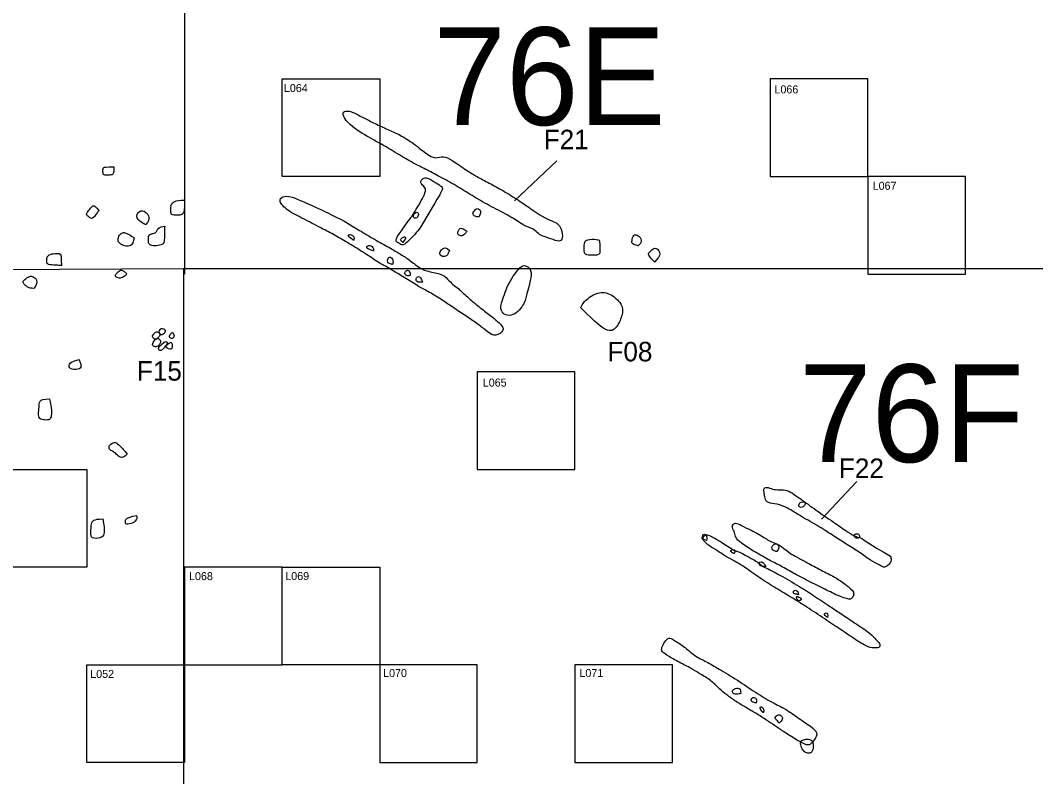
# Model space of a CAD drawing. Extents: x -453 to 184, y -334 to 300.
# Drawn here: x -116.8 to -12.8, y 148.5 to 226 of the extents above; entities that cross this region are included whole.
import ezdxf

# ---------------------------------------------------------------- set-up
doc = ezdxf.new("R2010")
doc.units = 0
for name, color, linetype in [('100M Grid', 7, 'Continuous'), ('Brick Features', 7, 'Continuous'), ('Builders Trench', 7, 'Continuous'), ('Feature Numbers', 7, 'Continuous'), ('House Site Numbers', 7, 'Continuous'), ('Pit Unid Feature', 7, 'Continuous'), ('Postholes', 7, 'Continuous'), ('Postmold', 7, 'Continuous'), ('Quadrat ID', 7, 'Continuous'), ('Quadrats', 7, 'Continuous')]:
    doc.layers.add(name, color=color, linetype=linetype)

msp = doc.modelspace()

# ---------------------------------------------------------------- linework, layer by layer
at = {"layer": '100M Grid'}
for p, q in [((-30, 200), (-30, 200)), ((-30, 200), (-30, 200)), ((-30, 200), (-30, 200)), ((-30, 200), (-30, 200)), ((-20, 200), (-20, 200)), ((-20, 200), (-20, 200)), ((-20, 200), (-20, 200)), ((-20, 200), (-20, 200)), ((-70, 190), (-70, 190)), ((-70, 190), (-70, 190)), ((-70, 190), (-70, 190)), ((-70, 190), (-70, 190)), ((-60, 190), (-60, 190)), ((-60, 190), (-60, 190)), ((-60, 190), (-60, 190)), ((-60, 190), (-60, 190)), ((-70, 180), (-70, 180)), ((-70, 180), (-70, 180)), ((-70, 180), (-70, 180)), ((-70, 180), (-70, 180)), ((-60, 180), (-60, 180)), ((-60, 180), (-60, 180)), ((-60, 180), (-60, 180)), ((-60, 180), (-60, 180)), ((-100, 170), (-100, 170)), ((-100, 170), (-100, 170)), ((-100, 170), (-100, 170)), ((-100, 170), (-100, 170)), ((-90, 170), (-90, 170)), ((-90, 170), (-90, 170)), ((-90, 170), (-90, 170)), ((-90, 170), (-90, 170)), ((-90, 170), (-90, 170)), ((-90, 170), (-90, 170)), ((-90, 170), (-90, 170)), ((-90, 170), (-90, 170)), ((-80, 170), (-80, 170)), ((-80, 170), (-80, 170)), ((-80, 170), (-80, 170)), ((-80, 170), (-80, 170)), ((-100, 160), (-100, 160)), ((-100, 160), (-100, 160)), ((-100, 160), (-100, 160)), ((-100, 160), (-100, 160)), ((-100, 160), (-100, 160)), ((-100, 160), (-100, 160)), ((-100, 160), (-100, 160)), ((-100, 160), (-100, 160)), ((-90, 160), (-90, 160)), ((-90, 160), (-90, 160)), ((-90, 160), (-90, 160)), ((-90, 160), (-90, 160)), ((-90, 160), (-90, 160)), ((-90, 160), (-90, 160)), ((-90, 160), (-90, 160)), ((-90, 160), (-90, 160)), ((-80, 160), (-80, 160)), ((-80, 160), (-80, 160)), ((-80, 160), (-80, 160)), ((-80, 160), (-80, 160)), ((-80, 160), (-80, 160)), ((-80, 160), (-80, 160)), ((-80, 160), (-80, 160)), ((-80, 160), (-80, 160)), ((-70, 160), (-70, 160)), ((-70, 160), (-70, 160)), ((-70, 160), (-70, 160)), ((-70, 160), (-70, 160)), ((-60, 160), (-60, 160)), ((-60, 160), (-60, 160)), ((-60, 160), (-60, 160)), ((-60, 160), (-60, 160)), ((-50, 160), (-50, 160)), ((-50, 160), (-50, 160)), ((-50, 160), (-50, 160)), ((-50, 160), (-50, 160)), ((-100, 150), (-100, 150)), ((-100, 150), (-100, 150)), ((-100, 150), (-100, 150)), ((-100, 150), (-100, 150)), ((-80, 150), (-80, 150)), ((-80, 150), (-80, 150)), ((-80, 150), (-80, 150)), ((-80, 150), (-80, 150)), ((-70, 150), (-70, 150)), ((-70, 150), (-70, 150)), ((-70, 150), (-70, 150)), ((-70, 150), (-70, 150)), ((-60, 150), (-60, 150)), ((-60, 150), (-60, 150)), ((-60, 150), (-60, 150)), ((-60, 150), (-60, 150)), ((-50, 150), (-50, 150)), ((-50, 150), (-50, 150)), ((-50, 150), (-50, 150)), ((-50, 150), (-50, 150))]:
    msp.add_line(p, q, dxfattribs=at)
msp.add_lwpolyline([(-100.09, 200.54), (-100.09, 100.54), (-0.09, 100.54), (-0.09, 200.54)], close=True, dxfattribs=at)
at = {"layer": 'Brick Features'}
for points in [[(-102.63, 194.04), (-102.82, 194.16), (-103.06, 193.97), (-103.23, 193.76), (-103.33, 193.62), (-103.09, 193.33), (-102.88, 193.33), (-102.6, 193.59), (-102.49, 193.71), (-102.63, 194.04), (-102.63, 194.04), (-102.63, 194.04)], [(-102.08, 193.92), (-101.97, 194.11), (-101.97, 194.36), (-102.25, 194.48), (-102.51, 194.36), (-102.63, 194.12), (-102.41, 193.67), (-102.08, 193.92), (-102.08, 193.92), (-102.08, 193.92)], [(-101.24, 194.06), (-101.66, 193.7), (-101.47, 193.39), (-101.19, 193.39), (-100.99, 193.69), (-101.24, 194.06), (-101.24, 194.06), (-101.24, 194.06)], [(-102.99, 193.31), (-103.37, 192.82), (-103.21, 192.54), (-102.79, 192.54), (-102.52, 192.81), (-102.38, 193.15), (-102.7, 193.48), (-102.99, 193.31), (-102.99, 193.31), (-102.99, 193.31)], [(-102.12, 193.01), (-102.5, 192.66), (-102.79, 192.32), (-102.42, 192.1), (-102.14, 192.35), (-101.85, 192.75), (-101.7, 192.96), (-101.85, 193.13), (-102.12, 193.01), (-102.12, 193.01), (-102.12, 193.01)], [(-101.37, 193.04), (-101.8, 192.8), (-101.96, 192.62), (-101.62, 192.29), (-101.36, 192.29), (-101.24, 192.44), (-101.24, 192.83), (-101.37, 193.04), (-101.37, 193.04), (-101.37, 193.04)]]:
    msp.add_open_spline(points, degree=3, dxfattribs=at)
at = {"layer": 'Builders Trench'}
for points in [[(-61.85, 205.2), (-63.18, 205.77), (-64.25, 206.5), (-65.55, 207.41), (-67.16, 208.44), (-68.65, 209.25), (-69.91, 209.9), (-71.02, 210.55), (-72.66, 211.73), (-73.46, 212.15), (-74.3, 211.77), (-75.18, 212.27), (-76.71, 213.53), (-78.12, 214.37), (-79.31, 214.86), (-80.68, 215.51), (-81.75, 216.05), (-82.97, 216.7), (-83.7, 216.74), (-83.89, 216.28), (-82.82, 214.94), (-80.34, 213.6), (-79.19, 212.92), (-77.17, 211.73), (-76.25, 211.2), (-74.95, 210.58), (-73.5, 209.78), (-71.7, 208.79), (-70.18, 207.79), (-68.3, 206.76), (-66.43, 205.81), (-65.29, 204.97), (-64.18, 204.62), (-63.76, 204.09), (-63.26, 203.86), (-62.15, 203.51), (-61.5, 203.25), (-61.16, 203.82), (-61.5, 204.93), (-61.85, 205.2), (-61.85, 205.2), (-61.85, 205.2)], [(-82.64, 204.82), (-83.94, 205.62), (-86.19, 206.69), (-88.1, 207.53), (-89.13, 207.99), (-89.94, 207.99), (-90.43, 207.53), (-89.52, 206.5), (-87.87, 205.7), (-85.93, 204.66), (-84.55, 203.98), (-83.17, 203.14), (-81.53, 202.14), (-80.06, 201.13), (-79.4, 200.81), (-78.78, 200.41), (-77.53, 199.7), (-76.07, 198.75), (-75.15, 198.28), (-73.67, 197.41), (-72.69, 196.71), (-71.31, 195.79), (-70.16, 195.04), (-69.18, 194.27), (-68.48, 193.74), (-68.14, 193.73), (-67.64, 193.89), (-67.32, 194.3), (-67.36, 194.57), (-67.88, 195.14), (-68.65, 195.75), (-69.84, 196.66), (-71.06, 197.66), (-72.03, 198.63), (-72.48, 198.87), (-73.04, 199.51), (-73.63, 200.05), (-75.33, 200.29), (-76.05, 200.73), (-77.16, 201.6), (-78.04, 202.15), (-79.39, 202.93), (-80.88, 203.75), (-82.64, 204.82), (-82.64, 204.82), (-82.64, 204.82)], [(-65.11, 197.3), (-64.53, 199.33), (-64.39, 200.29), (-64.81, 200.81), (-65.37, 200.92), (-65.65, 200.63), (-66.35, 199.81), (-66.9, 198.83), (-67.23, 197.92), (-67.56, 196.97), (-67.65, 196.44), (-67.31, 195.82), (-66.51, 195.7), (-65.82, 196.13), (-65.3, 196.82), (-65.11, 197.3), (-65.11, 197.3), (-65.11, 197.3)], [(-27.66, 171.11), (-29.92, 172.41), (-30.76, 173.08), (-31.23, 173.08), (-31.94, 173.5), (-32.99, 174.26), (-34.88, 175.52), (-36.6, 176.78), (-37.57, 177.45), (-38.28, 177.92), (-39, 177.92), (-39.8, 177.92), (-40.33, 178.27), (-40.77, 177.97), (-40.57, 177.56), (-40.57, 177.05), (-40.27, 176.51), (-39.31, 176.51), (-38.26, 176.1), (-36.91, 175.21), (-34.87, 174.11), (-33.48, 173.15), (-32.16, 172.33), (-30.79, 171.47), (-29.71, 170.67), (-28.77, 170.19), (-28.27, 169.88), (-27.89, 170.24), (-27.55, 170.53), (-27.66, 171.11), (-27.66, 171.11), (-27.66, 171.11)], [(-37.87, 171.36), (-39.04, 172.3), (-39.52, 172.45), (-40.2, 172.72), (-41.34, 173.5), (-42.55, 174.04), (-43.34, 174.51), (-43.77, 174.51), (-43.95, 174.05), (-43.58, 173.53), (-43.58, 173), (-43.1, 172.54), (-41.71, 171.62), (-40.24, 170.77), (-39.08, 170.22), (-37.71, 169.43), (-36.09, 168.56), (-34.37, 167.73), (-32.9, 166.97), (-32.28, 166.83), (-31.83, 166.64), (-31.55, 166.87), (-31.39, 167.26), (-31.54, 167.6), (-32.14, 168.11), (-33.19, 168.88), (-34.35, 169.45), (-35.97, 170.31), (-37.06, 170.9), (-37.87, 171.36), (-37.87, 171.36), (-37.87, 171.36)], [(-35.78, 151.96), (-35.27, 152.55), (-35.1, 153.1), (-35.71, 153.58), (-37.38, 154.74), (-38.34, 155.42), (-39.49, 155.98), (-41.32, 157.01), (-43.02, 158.24), (-45.19, 159.52), (-46.36, 160.25), (-47.65, 160.8), (-48.69, 161.78), (-49.94, 162.58), (-50.39, 162.84), (-50.82, 162.38), (-51.14, 161.69), (-51.14, 161.35), (-50.46, 160.87), (-49.14, 160.15), (-47.89, 159.53), (-47.15, 159.05), (-45.93, 158.3), (-45.13, 157.44), (-44.53, 156.96), (-43.48, 156.21), (-42.45, 155.59), (-41.49, 155.06), (-40.48, 154.39), (-39.56, 153.79), (-38.7, 153.19), (-37.5, 152.42), (-36.08, 151.62), (-35.78, 151.96), (-35.78, 151.96), (-35.78, 151.96)]]:
    msp.add_open_spline(points, degree=3, dxfattribs=at)
at = {"layer": 'Feature Numbers'}
msp.add_line((-66.18, 207.5), (-61.87, 211.61), dxfattribs=at)
at = {"layer": 'Pit Unid Feature'}
msp.add_open_spline([(-59.4, 196.55), (-57.85, 195), (-56.44, 193.84), (-55.65, 194.6), (-55.08, 195.88), (-55.08, 196.89), (-56.46, 198.17), (-57.85, 198.17), (-59.2, 197.09), (-59.4, 196.55), (-59.4, 196.55), (-59.4, 196.55)], degree=3, dxfattribs=at)
at = {"layer": 'Postholes'}
for points in [[(-107.23, 210.97), (-108.04, 210.97), (-108.35, 210.97), (-108.35, 210.59), (-108.35, 210.13), (-107.95, 210.13), (-107.5, 210.13), (-107.25, 210.25), (-107.25, 210.64), (-107.23, 210.97), (-107.23, 210.97), (-107.23, 210.97)], [(-108.77, 206.51), (-109.11, 206.92), (-109.34, 207.09), (-109.59, 206.79), (-109.99, 206.28), (-110.06, 206.13), (-109.93, 205.92), (-109.68, 205.77), (-109.52, 205.65), (-109.31, 205.79), (-109.01, 206.19), (-108.77, 206.51), (-108.77, 206.51), (-108.77, 206.51)], [(-100, 207.57), (-101.02, 207.57), (-101.41, 207.16), (-101.41, 206.45), (-101.41, 206.03), (-100.75, 206.03), (-100.2, 206.03), (-100, 206.52), (-100, 207.11), (-100, 207.57), (-100, 207.57), (-100, 207.57)], [(-103.94, 205.06), (-103.44, 205.66), (-103.94, 206.52), (-104.7, 206.52), (-105.06, 205.73), (-104.17, 205.13), (-103.94, 205.06), (-103.94, 205.06), (-103.94, 205.06)], [(-69.82, 205.88), (-69.52, 206.43), (-69.88, 206.72), (-70.15, 206.72), (-70.46, 206.27), (-70.46, 206.03), (-70.01, 205.8), (-69.82, 205.88), (-69.82, 205.88), (-69.82, 205.88)], [(-105.18, 203.74), (-105.85, 204.17), (-106.28, 204.34), (-106.67, 204.01), (-106.87, 203.49), (-106.64, 203.12), (-106.16, 202.83), (-105.62, 202.83), (-105.23, 203.15), (-105.18, 203.74), (-105.18, 203.74), (-105.18, 203.74)], [(-102.02, 204.89), (-102.59, 204.89), (-102.82, 204.41), (-103.03, 204.13), (-103.69, 204.13), (-103.69, 203.56), (-103.69, 203.07), (-103.39, 202.89), (-102.7, 202.89), (-102.06, 203.08), (-102.06, 203.65), (-102.06, 204.41), (-102.02, 204.89), (-102.02, 204.89), (-102.02, 204.89)], [(-71.08, 204.39), (-71.68, 204.85), (-71.93, 204.5), (-72.09, 204.1), (-71.72, 203.84), (-71.25, 204.05), (-71.08, 204.39), (-71.08, 204.39), (-71.08, 204.39)], [(-53.52, 202.89), (-53.16, 203.21), (-53.16, 203.65), (-53.67, 204.05), (-54.01, 204.05), (-54.18, 203.37), (-54.18, 203.08), (-53.52, 202.89), (-53.52, 202.89), (-53.52, 202.89)], [(-57.45, 202.14), (-57.45, 203.38), (-57.45, 203.57), (-58.62, 203.57), (-59.05, 203.41), (-59.05, 202.48), (-59.05, 201.93), (-58.21, 201.93), (-57.61, 201.93), (-57.45, 202.14), (-57.45, 202.14), (-57.45, 202.14)], [(-112.61, 200.86), (-112.61, 201.77), (-112.61, 202.13), (-113.3, 202.13), (-113.92, 202), (-114.11, 201.71), (-114.11, 201.28), (-114.11, 200.93), (-113.09, 200.93), (-112.61, 200.86), (-112.61, 200.86), (-112.61, 200.86)], [(-72.86, 202.4), (-73.2, 202.79), (-73.6, 202.59), (-73.92, 202.16), (-73.69, 201.78), (-73.22, 201.78), (-73.01, 202.03), (-72.86, 202.4), (-72.86, 202.4), (-72.86, 202.4)], [(-51.84, 201.23), (-51.5, 201.63), (-51.07, 202.02), (-51.73, 202.81), (-52.14, 202.47), (-52.48, 202.16), (-52.48, 201.9), (-51.84, 201.23), (-51.84, 201.23), (-51.84, 201.23)], [(-115.41, 198.53), (-115.12, 198.96), (-115.04, 199.4), (-115.52, 199.79), (-115.85, 199.79), (-116.18, 199.61), (-116.52, 199.29), (-116.59, 199.12), (-116.14, 198.67), (-115.82, 198.55), (-115.41, 198.53), (-115.41, 198.53), (-115.41, 198.53)], [(-105.91, 200.01), (-106.37, 200.5), (-106.68, 200.37), (-107.01, 200.01), (-107.15, 199.78), (-106.82, 199.57), (-106.35, 199.57), (-105.91, 200.01), (-105.91, 200.01), (-105.91, 200.01)], [(-110.79, 191.25), (-111.59, 191.05), (-111.83, 190.8), (-111.83, 190.22), (-110.79, 190.22), (-110.52, 190.5), (-110.79, 191.25), (-110.79, 191.25), (-110.79, 191.25)], [(-113.82, 187.21), (-114.48, 187.21), (-114.88, 187.07), (-114.88, 186.37), (-114.97, 185.7), (-114.9, 185.15), (-114.26, 185.05), (-113.77, 185.05), (-113.62, 185.44), (-113.62, 186.32), (-113.82, 187.21), (-113.82, 187.21), (-113.82, 187.21)], [(-105.86, 181.56), (-106.18, 181.97), (-106.63, 182.41), (-107.06, 182.89), (-107.58, 182.6), (-107.78, 182.29), (-107.65, 181.97), (-107.26, 181.82), (-106.98, 181.56), (-106.56, 181.13), (-106.05, 181.35), (-105.86, 181.56), (-105.86, 181.56), (-105.86, 181.56)], [(-108.37, 174.93), (-109.31, 174.93), (-109.58, 174.5), (-109.58, 173.46), (-109.58, 172.92), (-108.53, 172.92), (-108.2, 173.33), (-108.2, 174.08), (-108.37, 174.93), (-108.37, 174.93), (-108.37, 174.93)], [(-104.92, 175.28), (-106.05, 175.05), (-106.05, 174.64), (-106.05, 174.29), (-105.23, 174.5), (-104.83, 174.89), (-104.92, 175.28), (-104.92, 175.28), (-104.92, 175.28)]]:
    msp.add_open_spline(points, degree=3, dxfattribs=at)
at = {"layer": 'Postmold'}
msp.add_line((-34.73, 174.92), (-31.13, 178.75), dxfattribs=at)
for points in [[(-75.37, 205.55), (-74.16, 207.57), (-73.53, 208.65), (-73.55, 208.92), (-74.31, 209.38), (-75.17, 209.92), (-75.54, 209.83), (-75.86, 209.51), (-75.74, 209.21), (-75.29, 208.84), (-75.29, 208.4), (-75.71, 207.54), (-76.28, 206.58), (-76.67, 205.92), (-77.16, 205.35), (-77.82, 204.33), (-78.11, 203.97), (-78.33, 203.6), (-78.34, 203.29), (-77.78, 203), (-77.55, 202.94), (-77.11, 203.33), (-76.38, 204.06), (-75.81, 204.79), (-75.37, 205.55), (-75.37, 205.55), (-75.37, 205.55)], [(-76.12, 205.83), (-75.93, 206.26), (-76.26, 206.43), (-76.54, 206.1), (-76.57, 205.75), (-76.28, 205.68), (-76.12, 205.83), (-76.12, 205.83), (-76.12, 205.83)], [(-82.68, 203.44), (-82.47, 203.76), (-83.01, 204.15), (-83.37, 203.99), (-82.68, 203.44), (-82.68, 203.44), (-82.68, 203.44)], [(-80.65, 202.37), (-80.61, 202.71), (-80.88, 202.96), (-81.33, 202.9), (-81.38, 202.62), (-80.65, 202.37), (-80.65, 202.37), (-80.65, 202.37)], [(-77.63, 203.24), (-77.13, 203.84), (-77.66, 203.83), (-77.86, 203.53), (-77.89, 203.47), (-77.63, 203.24), (-77.63, 203.24), (-77.63, 203.24)], [(-78.7, 200.98), (-78.56, 201.32), (-78.75, 201.7), (-79.11, 201.78), (-79.24, 201.3), (-79.14, 201.1), (-78.7, 200.98), (-78.7, 200.98), (-78.7, 200.98)], [(-76.88, 199.89), (-76.86, 200.24), (-77.09, 200.45), (-77.32, 200.34), (-77.52, 200.06), (-77.13, 199.72), (-76.88, 199.89), (-76.88, 199.89), (-76.88, 199.89)], [(-75.62, 199.17), (-75.72, 199.64), (-76.05, 199.82), (-76.32, 199.58), (-76.23, 199.12), (-75.62, 199.17), (-75.62, 199.17), (-75.62, 199.17)], [(-36.39, 176.6), (-36.73, 176.79), (-37.2, 176.41), (-36.97, 176.05), (-36.49, 176.17), (-36.39, 176.6), (-36.39, 176.6), (-36.39, 176.6)], [(-46.52, 172.73), (-46.48, 173.04), (-46.51, 173.28), (-46.72, 173.41), (-46.92, 173.27), (-46.99, 172.95), (-46.95, 172.82), (-46.52, 172.73), (-46.52, 172.73), (-46.52, 172.73)], [(-43.66, 171.69), (-45.23, 172.7), (-46.06, 173.17), (-46.63, 173.39), (-46.89, 173.04), (-46.89, 172.74), (-46.28, 172.17), (-45.38, 171.67), (-44.68, 171.16), (-43.91, 170.75), (-42.69, 170.08), (-40.94, 168.76), (-39.19, 167.7), (-37.62, 166.77), (-36.09, 165.81), (-34.12, 164.48), (-32.61, 163.5), (-31.17, 162.49), (-29.85, 161.72), (-29.22, 161.72), (-28.74, 161.72), (-28.74, 162.2), (-29.17, 162.56), (-29.65, 163.16), (-31.14, 164.15), (-32.61, 165.13), (-33.76, 165.89), (-35.6, 167.13), (-36.91, 167.98), (-39.16, 169.27), (-40.17, 169.81), (-40.76, 170.03), (-41.24, 170.47), (-41.68, 170.74), (-42.59, 171.27), (-43.27, 171.58), (-43.66, 171.69), (-43.66, 171.69), (-43.66, 171.69)], [(-30.96, 173.41), (-31.39, 173.42), (-31.45, 173.16), (-31.21, 172.91), (-30.75, 173.01), (-30.96, 173.41), (-30.96, 173.41), (-30.96, 173.41)], [(-43.74, 171.39), (-43.51, 171.62), (-43.64, 171.81), (-43.97, 171.78), (-44.1, 171.6), (-43.74, 171.39), (-43.74, 171.39), (-43.74, 171.39)], [(-39.33, 171.58), (-39.06, 171.9), (-39.16, 172.43), (-39.58, 172.36), (-39.84, 172.15), (-39.82, 171.73), (-39.33, 171.58), (-39.33, 171.58), (-39.33, 171.58)], [(-40.43, 170.07), (-40.64, 170.45), (-41, 170.63), (-41.17, 170.42), (-41.02, 170.06), (-40.43, 170.07), (-40.43, 170.07), (-40.43, 170.07)], [(-37.1, 167.19), (-37.09, 167.48), (-37.38, 167.68), (-37.64, 167.57), (-37.66, 167.25), (-37.1, 167.19), (-37.1, 167.19), (-37.1, 167.19)], [(-36.78, 166.67), (-36.99, 166.94), (-37.31, 167.05), (-37.31, 166.76), (-37.07, 166.48), (-36.78, 166.67), (-36.78, 166.67), (-36.78, 166.67)], [(-34.12, 164.84), (-34.04, 165.17), (-34.29, 165.41), (-34.54, 165.13), (-34.12, 164.84), (-34.12, 164.84), (-34.12, 164.84)], [(-43.02, 157.04), (-42.99, 157.49), (-43.28, 157.68), (-43.84, 157.47), (-43.92, 157.19), (-43.63, 156.93), (-43.02, 157.04), (-43.02, 157.04), (-43.02, 157.04)], [(-41.43, 156.08), (-41.35, 156.34), (-41.5, 156.63), (-41.79, 156.67), (-42, 156.46), (-41.88, 156.16), (-41.43, 156.08), (-41.43, 156.08), (-41.43, 156.08)], [(-40.71, 155.09), (-40.59, 155.37), (-40.88, 155.79), (-41.13, 155.62), (-40.71, 155.09), (-40.71, 155.09), (-40.71, 155.09)], [(-39.07, 154.03), (-38.73, 154.36), (-38.71, 154.56), (-38.9, 154.82), (-39.15, 154.91), (-39.49, 154.7), (-39.48, 154.46), (-39.46, 154.46), (-39.07, 154.03), (-39.07, 154.03), (-39.07, 154.03)], [(-35.58, 151.51), (-35.55, 152.05), (-35.75, 152.36), (-36.37, 152.39), (-36.79, 152.27), (-36.97, 151.96), (-36.72, 151.35), (-36.42, 150.98), (-35.91, 150.9), (-35.66, 151.14), (-35.58, 151.51), (-35.58, 151.51), (-35.58, 151.51)]]:
    msp.add_open_spline(points, degree=3, dxfattribs=at)
at = {"layer": 'Quadrat ID'}
for p, q in [((-90, 220), (-90, 220)), ((-90, 220), (-90, 220)), ((-90, 220), (-90, 220)), ((-90, 220), (-90, 220)), ((-80, 220), (-80, 220)), ((-80, 220), (-80, 220)), ((-80, 220), (-80, 220)), ((-80, 220), (-80, 220)), ((-40, 220), (-40, 220)), ((-40, 220), (-40, 220)), ((-40, 220), (-40, 220)), ((-40, 220), (-40, 220)), ((-30, 220), (-30, 220)), ((-30, 220), (-30, 220)), ((-30, 220), (-30, 220)), ((-30, 220), (-30, 220)), ((-90, 210), (-90, 210)), ((-90, 210), (-90, 210)), ((-90, 210), (-90, 210)), ((-90, 210), (-90, 210)), ((-80, 210), (-80, 210)), ((-80, 210), (-80, 210)), ((-80, 210), (-80, 210)), ((-80, 210), (-80, 210)), ((-40, 210), (-40, 210)), ((-40, 210), (-40, 210)), ((-40, 210), (-40, 210)), ((-40, 210), (-40, 210)), ((-30, 210), (-30, 210)), ((-30, 210), (-30, 210)), ((-30, 210), (-30, 210)), ((-30, 210), (-30, 210)), ((-30, 210), (-30, 210)), ((-30, 210), (-30, 210)), ((-30, 210), (-30, 210)), ((-30, 210), (-30, 210)), ((-20, 210), (-20, 210)), ((-20, 210), (-20, 210)), ((-20, 210), (-20, 210)), ((-20, 210), (-20, 210)), ((-110, 180), (-110, 180)), ((-110, 180), (-110, 180)), ((-110, 180), (-110, 180)), ((-110, 180), (-110, 180)), ((-110, 170), (-110, 170)), ((-110, 170), (-110, 170)), ((-110, 170), (-110, 170)), ((-110, 170), (-110, 170)), ((-110, 160), (-110, 160)), ((-110, 160), (-110, 160)), ((-110, 160), (-110, 160)), ((-110, 160), (-110, 160)), ((-110, 150), (-110, 150)), ((-110, 150), (-110, 150)), ((-110, 150), (-110, 150)), ((-110, 150), (-110, 150))]:
    msp.add_line(p, q, dxfattribs=at)
at = {"layer": 'Quadrats'}
for q in [(-200, 200), (-100.09, 100.54)]:
    msp.add_line((-100.09, 200.54), q, dxfattribs=at)
for points in [[(-200, 300), (-100, 300), (-100, 200)], [(-100, 300), (-0.09, 300), (-0.09, 200.54), (-100.09, 200.54)], [(-90, 170), (-80, 170), (-80, 160), (-90, 160)]]:
    msp.add_lwpolyline(points, dxfattribs=at)
for points in [[(-90, 220), (-80, 220), (-80, 210), (-90, 210)], [(-40, 220), (-40, 210), (-30, 210), (-30, 220)], [(-30, 210), (-30, 200), (-20, 200), (-20, 210)], [(-70, 190), (-70, 180), (-60, 180), (-60, 190)], [(-120, 180), (-110, 180), (-110, 170), (-120, 170)], [(-100, 170), (-100, 160), (-90, 160), (-90, 170)], [(-110, 160), (-100, 160), (-100, 150), (-110, 150)], [(-80, 160), (-80, 150), (-70, 150), (-70, 160)], [(-60, 160), (-60, 150), (-50, 150), (-50, 160)]]:
    msp.add_lwpolyline(points, close=True, dxfattribs=at)

# ---------------------------------------------------------------- texts
at = {"layer": 'Feature Numbers'}
for s, p in [('F21', (-63.2, 212.78)), ('F08', (-56.67, 191.06)), ('F15', (-104.87, 189.09)), ('F22', (-32.96, 179.12))]:
    msp.add_text(s, height=2, dxfattribs=at).set_placement(p)
at = {"layer": 'House Site Numbers'}
for s, p in [('76E', (-74.5, 215.26)), ('76F', (-37.05, 180.75))]:
    msp.add_text(s, height=10, dxfattribs=at).set_placement(p)
at = {"layer": 'Quadrat ID'}
for s, p in [('L064', (-89.81, 218.64)), ('L066', (-39.56, 218.5)), ('L067', (-29.5, 208.63)), ('L065', (-69.44, 188.48)), ('L068', (-99.53, 168.66)), ('L069', (-89.67, 168.67)), ('L052', (-109.65, 158.65)), ('L070', (-79.65, 158.74)), ('L071', (-59.54, 158.74))]:
    msp.add_text(s, height=0.82, dxfattribs=at).set_placement(p)

doc.saveas('drawing.dxf')
